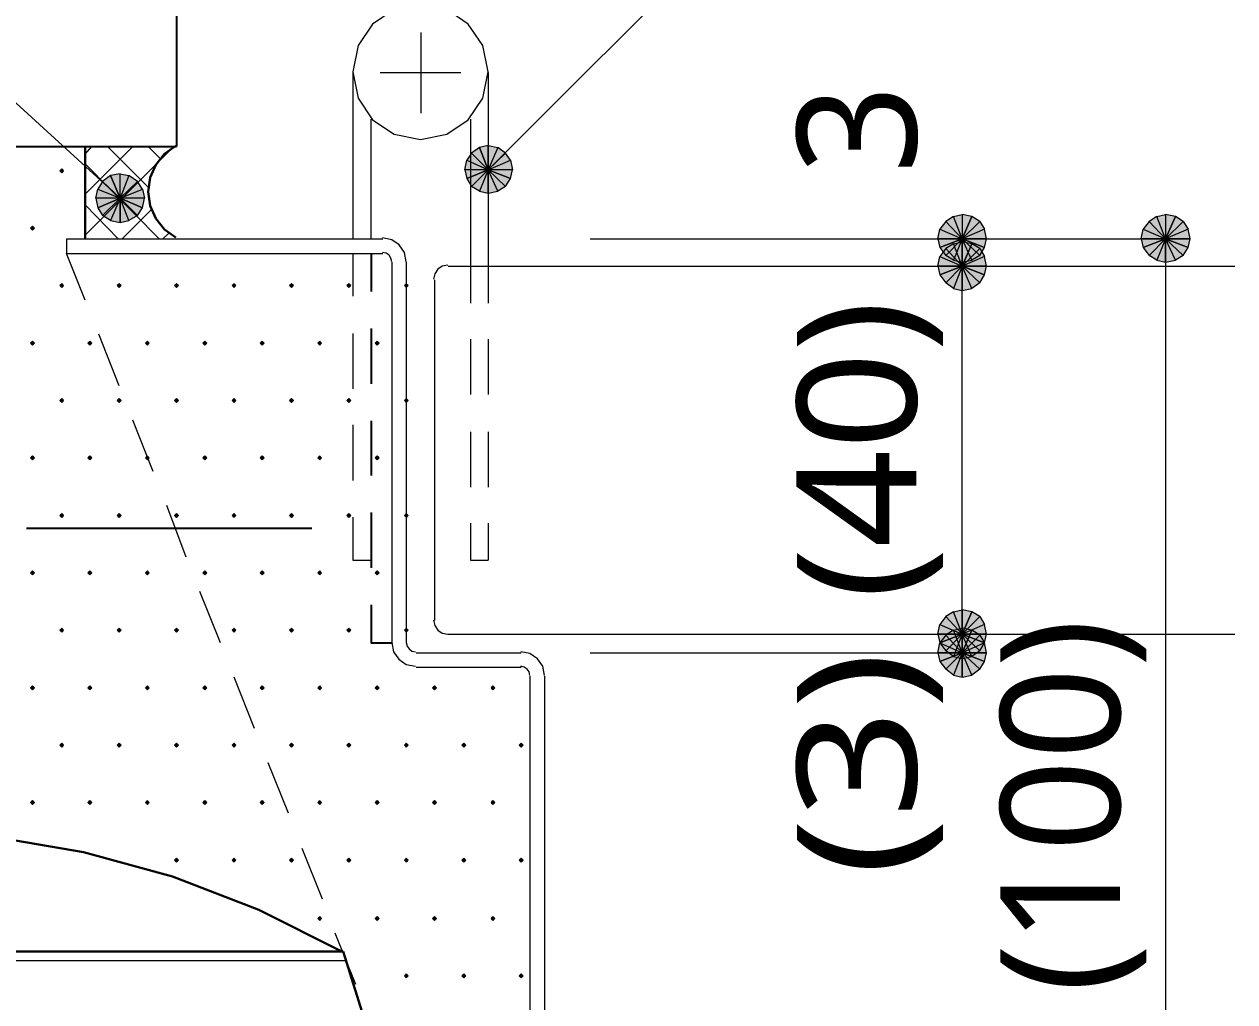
# Model space of a CAD drawing. Header units: millimetres. Extents: x 0 to 420, y 0 to 297.
# Drawn here: x 71.87 to 98.19, y 91.91 to 113.17 of the extents above; entities that cross this region are included whole.
import ezdxf
from ezdxf.enums import TextEntityAlignment as Align

# ---------------------------------------------------------------- set-up
doc = ezdxf.new("R2010")
doc.units = ezdxf.units.MM
doc.styles.add('kst32b', font='NotoSansJP-Variable.ttf')

msp = doc.modelspace()

# ---------------------------------------------------------------- hatches: boundary and pattern name
h = msp.add_hatch(color=7)
h.paths.add_polyline_path([(81.598, 110.363), (81.492, 110.215), (81.957, 110.003), (81.598, 110.363)])
h.paths.add_polyline_path([(81.492, 110.215), (81.957, 110.003), (81.449, 110.003), (81.492, 110.215)])
h.paths.add_polyline_path([(81.957, 110.003), (81.449, 110.003), (81.492, 109.813), (81.957, 110.003)])
for points in [[(81.767, 110.49), (81.598, 110.363), (81.957, 110.003), (81.767, 110.49)], [(72.686, 110.024), (72.665, 110.003), (72.644, 109.982), (72.665, 109.961), (72.686, 109.94), (72.708, 109.961), (72.729, 109.982), (72.708, 110.003), (72.686, 110.024)], [(73.745, 109.876), (73.575, 109.749), (73.956, 109.389), (73.745, 109.876)], [(72.051, 108.775), (72.03, 108.754), (72.009, 108.733), (72.03, 108.712), (72.051, 108.691), (72.073, 108.712), (72.094, 108.733), (72.073, 108.754), (72.051, 108.775)], [(92.752, 108.31), (92.795, 108.5), (92.266, 108.5), (92.752, 108.31)], [(97.176, 108.31), (97.219, 108.5), (96.689, 108.5), (97.176, 108.31)], [(92.752, 107.717), (92.795, 107.908), (92.266, 107.908), (92.752, 107.717)], [(72.686, 107.527), (72.665, 107.505), (72.644, 107.484), (72.665, 107.463), (72.686, 107.442), (72.708, 107.463), (72.729, 107.484), (72.708, 107.505), (72.686, 107.527)], [(73.935, 107.527), (73.914, 107.505), (73.893, 107.484), (73.914, 107.463), (73.935, 107.442), (73.956, 107.463), (73.978, 107.484), (73.956, 107.505), (73.935, 107.527)], [(75.184, 107.527), (75.163, 107.505), (75.142, 107.484), (75.163, 107.463), (75.184, 107.442), (75.205, 107.463), (75.226, 107.484), (75.205, 107.505), (75.184, 107.527)], [(76.433, 107.527), (76.412, 107.505), (76.391, 107.484), (76.412, 107.463), (76.433, 107.442), (76.454, 107.463), (76.475, 107.484), (76.454, 107.505), (76.433, 107.527)], [(77.682, 107.527), (77.661, 107.505), (77.639, 107.484), (77.661, 107.463), (77.682, 107.442), (77.703, 107.463), (77.724, 107.484), (77.703, 107.505), (77.682, 107.527)], [(78.931, 107.527), (78.909, 107.505), (78.888, 107.484), (78.909, 107.463), (78.931, 107.442), (78.952, 107.463), (78.973, 107.484), (78.952, 107.505), (78.931, 107.527)], [(80.179, 107.527), (80.158, 107.505), (80.137, 107.484), (80.158, 107.463), (80.179, 107.442), (80.201, 107.463), (80.222, 107.484), (80.201, 107.505), (80.179, 107.527)], [(72.051, 106.278), (72.03, 106.257), (72.009, 106.236), (72.03, 106.214), (72.051, 106.193), (72.073, 106.214), (72.094, 106.236), (72.073, 106.257), (72.051, 106.278)], [(73.3, 106.278), (73.279, 106.257), (73.258, 106.236), (73.279, 106.214), (73.3, 106.193), (73.321, 106.214), (73.343, 106.236), (73.321, 106.257), (73.3, 106.278)], [(74.549, 106.278), (74.528, 106.257), (74.507, 106.236), (74.528, 106.214), (74.549, 106.193), (74.57, 106.214), (74.591, 106.236), (74.57, 106.257), (74.549, 106.278)], [(75.798, 106.278), (75.777, 106.257), (75.756, 106.236), (75.777, 106.214), (75.798, 106.193), (75.819, 106.214), (75.84, 106.236), (75.819, 106.257), (75.798, 106.278)], [(77.047, 106.278), (77.026, 106.257), (77.004, 106.236), (77.026, 106.214), (77.047, 106.193), (77.068, 106.214), (77.089, 106.236), (77.068, 106.257), (77.047, 106.278)], [(78.296, 106.278), (78.274, 106.257), (78.253, 106.236), (78.274, 106.214), (78.296, 106.193), (78.317, 106.214), (78.338, 106.236), (78.317, 106.257), (78.296, 106.278)], [(79.544, 106.278), (79.523, 106.257), (79.502, 106.236), (79.523, 106.214), (79.544, 106.193), (79.566, 106.214), (79.587, 106.236), (79.566, 106.257), (79.544, 106.278)], [(72.686, 105.029), (72.665, 105.008), (72.644, 104.987), (72.665, 104.966), (72.686, 104.944), (72.708, 104.966), (72.729, 104.987), (72.708, 105.008), (72.686, 105.029)], [(73.935, 105.029), (73.914, 105.008), (73.893, 104.987), (73.914, 104.966), (73.935, 104.944), (73.956, 104.966), (73.978, 104.987), (73.956, 105.008), (73.935, 105.029)], [(75.184, 105.029), (75.163, 105.008), (75.142, 104.987), (75.163, 104.966), (75.184, 104.944), (75.205, 104.966), (75.226, 104.987), (75.205, 105.008), (75.184, 105.029)], [(76.433, 105.029), (76.412, 105.008), (76.391, 104.987), (76.412, 104.966), (76.433, 104.944), (76.454, 104.966), (76.475, 104.987), (76.454, 105.008), (76.433, 105.029)], [(77.682, 105.029), (77.661, 105.008), (77.639, 104.987), (77.661, 104.966), (77.682, 104.944), (77.703, 104.966), (77.724, 104.987), (77.703, 105.008), (77.682, 105.029)], [(78.931, 105.029), (78.909, 105.008), (78.888, 104.987), (78.909, 104.966), (78.931, 104.944), (78.952, 104.966), (78.973, 104.987), (78.952, 105.008), (78.931, 105.029)], [(80.179, 105.029), (80.158, 105.008), (80.137, 104.987), (80.158, 104.966), (80.179, 104.944), (80.201, 104.966), (80.222, 104.987), (80.201, 105.008), (80.179, 105.029)], [(72.051, 103.78), (72.03, 103.759), (72.009, 103.738), (72.03, 103.717), (72.051, 103.696), (72.073, 103.717), (72.094, 103.738), (72.073, 103.759), (72.051, 103.78)], [(73.3, 103.78), (73.279, 103.759), (73.258, 103.738), (73.279, 103.717), (73.3, 103.696), (73.321, 103.717), (73.343, 103.738), (73.321, 103.759), (73.3, 103.78)], [(74.549, 103.78), (74.528, 103.759), (74.507, 103.738), (74.528, 103.717), (74.549, 103.696), (74.57, 103.717), (74.591, 103.738), (74.57, 103.759), (74.549, 103.78)], [(75.798, 103.78), (75.777, 103.759), (75.756, 103.738), (75.777, 103.717), (75.798, 103.696), (75.819, 103.717), (75.84, 103.738), (75.819, 103.759), (75.798, 103.78)], [(77.047, 103.78), (77.026, 103.759), (77.004, 103.738), (77.026, 103.717), (77.047, 103.696), (77.068, 103.717), (77.089, 103.738), (77.068, 103.759), (77.047, 103.78)], [(78.296, 103.78), (78.274, 103.759), (78.253, 103.738), (78.274, 103.717), (78.296, 103.696), (78.317, 103.717), (78.338, 103.738), (78.317, 103.759), (78.296, 103.78)], [(79.544, 103.78), (79.523, 103.759), (79.502, 103.738), (79.523, 103.717), (79.544, 103.696), (79.566, 103.717), (79.587, 103.738), (79.566, 103.759), (79.544, 103.78)], [(72.686, 102.531), (72.665, 102.51), (72.644, 102.489), (72.665, 102.468), (72.686, 102.447), (72.708, 102.468), (72.729, 102.489), (72.708, 102.51), (72.686, 102.531)], [(73.935, 102.531), (73.914, 102.51), (73.893, 102.489), (73.914, 102.468), (73.935, 102.447), (73.956, 102.468), (73.978, 102.489), (73.956, 102.51), (73.935, 102.531)], [(75.184, 102.531), (75.163, 102.51), (75.142, 102.489), (75.163, 102.468), (75.184, 102.447), (75.205, 102.468), (75.226, 102.489), (75.205, 102.51), (75.184, 102.531)], [(76.433, 102.531), (76.412, 102.51), (76.391, 102.489), (76.412, 102.468), (76.433, 102.447), (76.454, 102.468), (76.475, 102.489), (76.454, 102.51), (76.433, 102.531)], [(77.682, 102.531), (77.661, 102.51), (77.639, 102.489), (77.661, 102.468), (77.682, 102.447), (77.703, 102.468), (77.724, 102.489), (77.703, 102.51), (77.682, 102.531)], [(78.931, 102.531), (78.909, 102.51), (78.888, 102.489), (78.909, 102.468), (78.931, 102.447), (78.952, 102.468), (78.973, 102.489), (78.952, 102.51), (78.931, 102.531)], [(80.179, 102.531), (80.158, 102.51), (80.137, 102.489), (80.158, 102.468), (80.179, 102.447), (80.201, 102.468), (80.222, 102.489), (80.201, 102.51), (80.179, 102.531)], [(72.051, 101.282), (72.03, 101.261), (72.009, 101.24), (72.03, 101.219), (72.051, 101.198), (72.073, 101.219), (72.094, 101.24), (72.073, 101.261), (72.051, 101.282)], [(73.3, 101.282), (73.279, 101.261), (73.258, 101.24), (73.279, 101.219), (73.3, 101.198), (73.321, 101.219), (73.343, 101.24), (73.321, 101.261), (73.3, 101.282)], [(74.549, 101.282), (74.528, 101.261), (74.507, 101.24), (74.528, 101.219), (74.549, 101.198), (74.57, 101.219), (74.591, 101.24), (74.57, 101.261), (74.549, 101.282)], [(75.798, 101.282), (75.777, 101.261), (75.756, 101.24), (75.777, 101.219), (75.798, 101.198), (75.819, 101.219), (75.84, 101.24), (75.819, 101.261), (75.798, 101.282)], [(77.047, 101.282), (77.026, 101.261), (77.004, 101.24), (77.026, 101.219), (77.047, 101.198), (77.068, 101.219), (77.089, 101.24), (77.068, 101.261), (77.047, 101.282)], [(78.296, 101.282), (78.274, 101.261), (78.253, 101.24), (78.274, 101.219), (78.296, 101.198), (78.317, 101.219), (78.338, 101.24), (78.317, 101.261), (78.296, 101.282)], [(79.544, 101.282), (79.523, 101.261), (79.502, 101.24), (79.523, 101.219), (79.544, 101.198), (79.566, 101.219), (79.587, 101.24), (79.566, 101.261), (79.544, 101.282)], [(72.686, 100.034), (72.665, 100.012), (72.644, 99.991), (72.665, 99.97), (72.686, 99.949), (72.708, 99.97), (72.729, 99.991), (72.708, 100.012), (72.686, 100.034)], [(73.935, 100.034), (73.914, 100.012), (73.893, 99.991), (73.914, 99.97), (73.935, 99.949), (73.956, 99.97), (73.978, 99.991), (73.956, 100.012), (73.935, 100.034)], [(75.184, 100.034), (75.163, 100.012), (75.142, 99.991), (75.163, 99.97), (75.184, 99.949), (75.205, 99.97), (75.226, 99.991), (75.205, 100.012), (75.184, 100.034)], [(76.433, 100.034), (76.412, 100.012), (76.391, 99.991), (76.412, 99.97), (76.433, 99.949), (76.454, 99.97), (76.475, 99.991), (76.454, 100.012), (76.433, 100.034)], [(77.682, 100.034), (77.661, 100.012), (77.639, 99.991), (77.661, 99.97), (77.682, 99.949), (77.703, 99.97), (77.724, 99.991), (77.703, 100.012), (77.682, 100.034)], [(78.931, 100.034), (78.909, 100.012), (78.888, 99.991), (78.909, 99.97), (78.931, 99.949), (78.952, 99.97), (78.973, 99.991), (78.952, 100.012), (78.931, 100.034)], [(80.179, 100.034), (80.158, 100.012), (80.137, 99.991), (80.158, 99.97), (80.179, 99.949), (80.201, 99.97), (80.222, 99.991), (80.201, 100.012), (80.179, 100.034)], [(92.752, 99.716), (92.795, 99.907), (92.266, 99.907), (92.752, 99.716)], [(92.752, 99.314), (92.795, 99.504), (92.266, 99.504), (92.752, 99.314)], [(72.051, 98.785), (72.03, 98.764), (72.009, 98.743), (72.03, 98.721), (72.051, 98.7), (72.073, 98.721), (72.094, 98.743), (72.073, 98.764), (72.051, 98.785)], [(73.3, 98.785), (73.279, 98.764), (73.258, 98.743), (73.279, 98.721), (73.3, 98.7), (73.321, 98.721), (73.343, 98.743), (73.321, 98.764), (73.3, 98.785)], [(74.549, 98.785), (74.528, 98.764), (74.507, 98.743), (74.528, 98.721), (74.549, 98.7), (74.57, 98.721), (74.591, 98.743), (74.57, 98.764), (74.549, 98.785)], [(75.798, 98.785), (75.777, 98.764), (75.756, 98.743), (75.777, 98.721), (75.798, 98.7), (75.819, 98.721), (75.84, 98.743), (75.819, 98.764), (75.798, 98.785)], [(77.047, 98.785), (77.026, 98.764), (77.004, 98.743), (77.026, 98.721), (77.047, 98.7), (77.068, 98.721), (77.089, 98.743), (77.068, 98.764), (77.047, 98.785)], [(78.296, 98.785), (78.274, 98.764), (78.253, 98.743), (78.274, 98.721), (78.296, 98.7), (78.317, 98.721), (78.338, 98.743), (78.317, 98.764), (78.296, 98.785)], [(79.544, 98.785), (79.523, 98.764), (79.502, 98.743), (79.523, 98.721), (79.544, 98.7), (79.566, 98.721), (79.587, 98.743), (79.566, 98.764), (79.544, 98.785)], [(80.793, 98.785), (80.772, 98.764), (80.751, 98.743), (80.772, 98.721), (80.793, 98.7), (80.814, 98.721), (80.836, 98.743), (80.814, 98.764), (80.793, 98.785)], [(82.063, 98.785), (82.042, 98.764), (82.021, 98.743), (82.042, 98.721), (82.063, 98.7), (82.084, 98.721), (82.106, 98.743), (82.084, 98.764), (82.063, 98.785)], [(72.686, 97.536), (72.665, 97.515), (72.644, 97.494), (72.665, 97.472), (72.686, 97.451), (72.708, 97.472), (72.729, 97.494), (72.708, 97.515), (72.686, 97.536)], [(73.935, 97.536), (73.914, 97.515), (73.893, 97.494), (73.914, 97.472), (73.935, 97.451), (73.956, 97.472), (73.978, 97.494), (73.956, 97.515), (73.935, 97.536)], [(75.184, 97.536), (75.163, 97.515), (75.142, 97.494), (75.163, 97.472), (75.184, 97.451), (75.205, 97.472), (75.226, 97.494), (75.205, 97.515), (75.184, 97.536)], [(76.433, 97.536), (76.412, 97.515), (76.391, 97.494), (76.412, 97.472), (76.433, 97.451), (76.454, 97.472), (76.475, 97.494), (76.454, 97.515), (76.433, 97.536)], [(77.682, 97.536), (77.661, 97.515), (77.639, 97.494), (77.661, 97.472), (77.682, 97.451), (77.703, 97.472), (77.724, 97.494), (77.703, 97.515), (77.682, 97.536)], [(78.931, 97.536), (78.909, 97.515), (78.888, 97.494), (78.909, 97.472), (78.931, 97.451), (78.952, 97.472), (78.973, 97.494), (78.952, 97.515), (78.931, 97.536)], [(80.179, 97.536), (80.158, 97.515), (80.137, 97.494), (80.158, 97.472), (80.179, 97.451), (80.201, 97.472), (80.222, 97.494), (80.201, 97.515), (80.179, 97.536)], [(81.428, 97.536), (81.407, 97.515), (81.386, 97.494), (81.407, 97.472), (81.428, 97.451), (81.449, 97.472), (81.471, 97.494), (81.449, 97.515), (81.428, 97.536)], [(82.677, 97.536), (82.656, 97.515), (82.635, 97.494), (82.656, 97.472), (82.677, 97.451), (82.698, 97.472), (82.719, 97.494), (82.698, 97.515), (82.677, 97.536)], [(72.051, 96.287), (72.03, 96.266), (72.009, 96.245), (72.03, 96.224), (72.051, 96.202), (72.073, 96.224), (72.094, 96.245), (72.073, 96.266), (72.051, 96.287)], [(73.3, 96.287), (73.279, 96.266), (73.258, 96.245), (73.279, 96.224), (73.3, 96.202), (73.321, 96.224), (73.343, 96.245), (73.321, 96.266), (73.3, 96.287)], [(74.549, 96.287), (74.528, 96.266), (74.507, 96.245), (74.528, 96.224), (74.549, 96.202), (74.57, 96.224), (74.591, 96.245), (74.57, 96.266), (74.549, 96.287)], [(75.798, 96.287), (75.777, 96.266), (75.756, 96.245), (75.777, 96.224), (75.798, 96.202), (75.819, 96.224), (75.84, 96.245), (75.819, 96.266), (75.798, 96.287)], [(77.047, 96.287), (77.026, 96.266), (77.004, 96.245), (77.026, 96.224), (77.047, 96.202), (77.068, 96.224), (77.089, 96.245), (77.068, 96.266), (77.047, 96.287)], [(78.296, 96.287), (78.274, 96.266), (78.253, 96.245), (78.274, 96.224), (78.296, 96.202), (78.317, 96.224), (78.338, 96.245), (78.317, 96.266), (78.296, 96.287)], [(79.544, 96.287), (79.523, 96.266), (79.502, 96.245), (79.523, 96.224), (79.544, 96.202), (79.566, 96.224), (79.587, 96.245), (79.566, 96.266), (79.544, 96.287)], [(80.793, 96.287), (80.772, 96.266), (80.751, 96.245), (80.772, 96.224), (80.793, 96.202), (80.814, 96.224), (80.836, 96.245), (80.814, 96.266), (80.793, 96.287)], [(82.063, 96.287), (82.042, 96.266), (82.021, 96.245), (82.042, 96.224), (82.063, 96.202), (82.084, 96.224), (82.106, 96.245), (82.084, 96.266), (82.063, 96.287)], [(75.184, 95.038), (75.163, 95.017), (75.142, 94.996), (75.163, 94.975), (75.184, 94.954), (75.205, 94.975), (75.226, 94.996), (75.205, 95.017), (75.184, 95.038)], [(76.433, 95.038), (76.412, 95.017), (76.391, 94.996), (76.412, 94.975), (76.433, 94.954), (76.454, 94.975), (76.475, 94.996), (76.454, 95.017), (76.433, 95.038)], [(77.682, 95.038), (77.661, 95.017), (77.639, 94.996), (77.661, 94.975), (77.682, 94.954), (77.703, 94.975), (77.724, 94.996), (77.703, 95.017), (77.682, 95.038)], [(78.931, 95.038), (78.909, 95.017), (78.888, 94.996), (78.909, 94.975), (78.931, 94.954), (78.952, 94.975), (78.973, 94.996), (78.952, 95.017), (78.931, 95.038)], [(80.179, 95.038), (80.158, 95.017), (80.137, 94.996), (80.158, 94.975), (80.179, 94.954), (80.201, 94.975), (80.222, 94.996), (80.201, 95.017), (80.179, 95.038)], [(81.428, 95.038), (81.407, 95.017), (81.386, 94.996), (81.407, 94.975), (81.428, 94.954), (81.449, 94.975), (81.471, 94.996), (81.449, 95.017), (81.428, 95.038)], [(82.677, 95.038), (82.656, 95.017), (82.635, 94.996), (82.656, 94.975), (82.677, 94.954), (82.698, 94.975), (82.719, 94.996), (82.698, 95.017), (82.677, 95.038)], [(78.296, 93.768), (78.274, 93.747), (78.253, 93.726), (78.274, 93.705), (78.296, 93.684), (78.317, 93.705), (78.338, 93.726), (78.317, 93.747), (78.296, 93.768)], [(79.544, 93.768), (79.523, 93.747), (79.502, 93.726), (79.523, 93.705), (79.544, 93.684), (79.566, 93.705), (79.587, 93.726), (79.566, 93.747), (79.544, 93.768)], [(80.793, 93.768), (80.772, 93.747), (80.751, 93.726), (80.772, 93.705), (80.793, 93.684), (80.814, 93.705), (80.836, 93.726), (80.814, 93.747), (80.793, 93.768)], [(82.063, 93.768), (82.042, 93.747), (82.021, 93.726), (82.042, 93.705), (82.063, 93.684), (82.084, 93.705), (82.106, 93.726), (82.084, 93.747), (82.063, 93.768)], [(80.179, 92.52), (80.158, 92.498), (80.137, 92.477), (80.158, 92.456), (80.179, 92.435), (80.201, 92.456), (80.222, 92.477), (80.201, 92.498), (80.179, 92.52)], [(81.428, 92.52), (81.407, 92.498), (81.386, 92.477), (81.407, 92.456), (81.428, 92.435), (81.449, 92.456), (81.471, 92.477), (81.449, 92.498), (81.428, 92.52)], [(82.677, 92.52), (82.656, 92.498), (82.635, 92.477), (82.656, 92.456), (82.677, 92.435), (82.698, 92.456), (82.719, 92.477), (82.698, 92.498), (82.677, 92.52)]]:
    msp.add_hatch(color=7).paths.add_polyline_path(points)
h = msp.add_hatch(color=7)
h.paths.add_polyline_path([(82.338, 110.363), (82.169, 110.49), (81.957, 110.003), (82.338, 110.363)])
h.paths.add_polyline_path([(82.169, 110.49), (81.957, 110.003), (81.957, 110.532), (82.169, 110.49)])
h.paths.add_polyline_path([(81.957, 110.003), (81.957, 110.532), (81.767, 110.49), (81.957, 110.003)])
h = msp.add_hatch(color=7)
h.paths.add_polyline_path([(82.444, 109.813), (82.487, 110.003), (81.957, 110.003), (82.444, 109.813)])
h.paths.add_polyline_path([(82.487, 110.003), (81.957, 110.003), (82.444, 110.215), (82.487, 110.003)])
h.paths.add_polyline_path([(81.957, 110.003), (82.444, 110.215), (82.338, 110.363), (81.957, 110.003)])
h = msp.add_hatch(color=7)
h.paths.add_polyline_path([(74.337, 109.749), (74.147, 109.876), (73.956, 109.389), (74.337, 109.749)])
h.paths.add_polyline_path([(74.147, 109.876), (73.956, 109.389), (73.956, 109.918), (74.147, 109.876)])
h.paths.add_polyline_path([(73.956, 109.389), (73.956, 109.918), (73.745, 109.876), (73.956, 109.389)])
h = msp.add_hatch(color=7)
h.paths.add_polyline_path([(81.492, 109.813), (81.598, 109.643), (81.957, 110.003), (81.492, 109.813)])
h.paths.add_polyline_path([(81.598, 109.643), (81.957, 110.003), (81.767, 109.537), (81.598, 109.643)])
h.paths.add_polyline_path([(81.957, 110.003), (81.767, 109.537), (81.957, 109.495), (81.957, 110.003)])
h = msp.add_hatch(color=7)
h.paths.add_polyline_path([(81.957, 109.495), (82.169, 109.537), (81.957, 110.003), (81.957, 109.495)])
h.paths.add_polyline_path([(82.169, 109.537), (81.957, 110.003), (82.338, 109.643), (82.169, 109.537)])
h.paths.add_polyline_path([(81.957, 110.003), (82.338, 109.643), (82.444, 109.813), (81.957, 110.003)])
h = msp.add_hatch(color=7)
h.paths.add_polyline_path([(73.575, 109.749), (73.47, 109.58), (73.956, 109.389), (73.575, 109.749)])
h.paths.add_polyline_path([(73.47, 109.58), (73.956, 109.389), (73.427, 109.389), (73.47, 109.58)])
h.paths.add_polyline_path([(73.956, 109.389), (73.427, 109.389), (73.47, 109.178), (73.956, 109.389)])
h = msp.add_hatch(color=7)
h.paths.add_polyline_path([(74.443, 109.178), (74.486, 109.389), (73.956, 109.389), (74.443, 109.178)])
h.paths.add_polyline_path([(74.486, 109.389), (73.956, 109.389), (74.443, 109.58), (74.486, 109.389)])
h.paths.add_polyline_path([(73.956, 109.389), (74.443, 109.58), (74.337, 109.749), (73.956, 109.389)])
h = msp.add_hatch(color=7)
h.paths.add_polyline_path([(73.47, 109.178), (73.575, 109.008), (73.956, 109.389), (73.47, 109.178)])
h.paths.add_polyline_path([(73.575, 109.008), (73.956, 109.389), (73.745, 108.902), (73.575, 109.008)])
h.paths.add_polyline_path([(73.956, 109.389), (73.745, 108.902), (73.956, 108.86), (73.956, 109.389)])
h = msp.add_hatch(color=7)
h.paths.add_polyline_path([(73.956, 108.86), (74.147, 108.902), (73.956, 109.389), (73.956, 108.86)])
h.paths.add_polyline_path([(74.147, 108.902), (73.956, 109.389), (74.337, 109.008), (74.147, 108.902)])
h.paths.add_polyline_path([(73.956, 109.389), (74.337, 109.008), (74.443, 109.178), (73.956, 109.389)])
h = msp.add_hatch(color=7)
h.paths.add_polyline_path([(92.477, 108.987), (92.266, 109.029), (92.266, 108.5), (92.477, 108.987)])
h.paths.add_polyline_path([(92.266, 109.029), (92.266, 108.5), (92.075, 108.987), (92.266, 109.029)])
h.paths.add_polyline_path([(92.266, 108.5), (92.075, 108.987), (91.906, 108.881), (92.266, 108.5)])
h = msp.add_hatch(color=7)
h.paths.add_polyline_path([(92.795, 108.5), (92.752, 108.712), (92.266, 108.5), (92.795, 108.5)])
h.paths.add_polyline_path([(92.752, 108.712), (92.266, 108.5), (92.646, 108.881), (92.752, 108.712)])
h.paths.add_polyline_path([(92.266, 108.5), (92.646, 108.881), (92.477, 108.987), (92.266, 108.5)])
h = msp.add_hatch(color=7)
h.paths.add_polyline_path([(96.901, 108.987), (96.689, 109.029), (96.689, 108.5), (96.901, 108.987)])
h.paths.add_polyline_path([(96.689, 109.029), (96.689, 108.5), (96.499, 108.987), (96.689, 109.029)])
h.paths.add_polyline_path([(96.689, 108.5), (96.499, 108.987), (96.329, 108.881), (96.689, 108.5)])
h = msp.add_hatch(color=7)
h.paths.add_polyline_path([(97.219, 108.5), (97.176, 108.712), (96.689, 108.5), (97.219, 108.5)])
h.paths.add_polyline_path([(97.176, 108.712), (96.689, 108.5), (97.07, 108.881), (97.176, 108.712)])
h.paths.add_polyline_path([(96.689, 108.5), (97.07, 108.881), (96.901, 108.987), (96.689, 108.5)])
h = msp.add_hatch(color=7)
h.paths.add_polyline_path([(91.906, 108.881), (91.779, 108.712), (92.266, 108.5), (91.906, 108.881)])
h.paths.add_polyline_path([(91.779, 108.712), (92.266, 108.5), (91.736, 108.5), (91.779, 108.712)])
h.paths.add_polyline_path([(92.266, 108.5), (91.736, 108.5), (91.779, 108.31), (92.266, 108.5)])
h = msp.add_hatch(color=7)
h.paths.add_polyline_path([(96.329, 108.881), (96.203, 108.712), (96.689, 108.5), (96.329, 108.881)])
h.paths.add_polyline_path([(96.203, 108.712), (96.689, 108.5), (96.16, 108.5), (96.203, 108.712)])
h.paths.add_polyline_path([(96.689, 108.5), (96.16, 108.5), (96.203, 108.31), (96.689, 108.5)])
h = msp.add_hatch(color=7)
h.paths.add_polyline_path([(91.779, 108.31), (91.906, 108.14), (92.266, 108.5), (91.779, 108.31)])
h.paths.add_polyline_path([(91.906, 108.14), (92.266, 108.5), (92.075, 108.035), (91.906, 108.14)])
h.paths.add_polyline_path([(92.266, 108.5), (92.075, 108.035), (92.266, 107.992), (92.266, 108.5)])
h = msp.add_hatch(color=7)
h.paths.add_polyline_path([(92.266, 107.992), (92.477, 108.035), (92.266, 108.5), (92.266, 107.992)])
h.paths.add_polyline_path([(92.477, 108.035), (92.266, 108.5), (92.646, 108.14), (92.477, 108.035)])
h.paths.add_polyline_path([(92.266, 108.5), (92.646, 108.14), (92.752, 108.31), (92.266, 108.5)])
h = msp.add_hatch(color=7)
h.paths.add_polyline_path([(96.203, 108.31), (96.329, 108.14), (96.689, 108.5), (96.203, 108.31)])
h.paths.add_polyline_path([(96.329, 108.14), (96.689, 108.5), (96.499, 108.035), (96.329, 108.14)])
h.paths.add_polyline_path([(96.689, 108.5), (96.499, 108.035), (96.689, 107.992), (96.689, 108.5)])
h = msp.add_hatch(color=7)
h.paths.add_polyline_path([(96.689, 107.992), (96.901, 108.035), (96.689, 108.5), (96.689, 107.992)])
h.paths.add_polyline_path([(96.901, 108.035), (96.689, 108.5), (97.07, 108.14), (96.901, 108.035)])
h.paths.add_polyline_path([(96.689, 108.5), (97.07, 108.14), (97.176, 108.31), (96.689, 108.5)])
h = msp.add_hatch(color=7)
h.paths.add_polyline_path([(91.906, 108.289), (91.779, 108.119), (92.266, 107.908), (91.906, 108.289)])
h.paths.add_polyline_path([(91.779, 108.119), (92.266, 107.908), (91.736, 107.908), (91.779, 108.119)])
h.paths.add_polyline_path([(92.266, 107.908), (91.736, 107.908), (91.779, 107.717), (92.266, 107.908)])
h = msp.add_hatch(color=7)
h.paths.add_polyline_path([(92.477, 108.395), (92.266, 108.437), (92.266, 107.908), (92.477, 108.395)])
h.paths.add_polyline_path([(92.266, 108.437), (92.266, 107.908), (92.075, 108.395), (92.266, 108.437)])
h.paths.add_polyline_path([(92.266, 107.908), (92.075, 108.395), (91.906, 108.289), (92.266, 107.908)])
h = msp.add_hatch(color=7)
h.paths.add_polyline_path([(92.795, 107.908), (92.752, 108.119), (92.266, 107.908), (92.795, 107.908)])
h.paths.add_polyline_path([(92.752, 108.119), (92.266, 107.908), (92.646, 108.289), (92.752, 108.119)])
h.paths.add_polyline_path([(92.266, 107.908), (92.646, 108.289), (92.477, 108.395), (92.266, 107.908)])
h = msp.add_hatch(color=7)
h.paths.add_polyline_path([(91.779, 107.717), (91.906, 107.548), (92.266, 107.908), (91.779, 107.717)])
h.paths.add_polyline_path([(91.906, 107.548), (92.266, 107.908), (92.075, 107.421), (91.906, 107.548)])
h.paths.add_polyline_path([(92.266, 107.908), (92.075, 107.421), (92.266, 107.379), (92.266, 107.908)])
h = msp.add_hatch(color=7)
h.paths.add_polyline_path([(92.266, 107.379), (92.477, 107.421), (92.266, 107.908), (92.266, 107.379)])
h.paths.add_polyline_path([(92.477, 107.421), (92.266, 107.908), (92.646, 107.548), (92.477, 107.421)])
h.paths.add_polyline_path([(92.266, 107.908), (92.646, 107.548), (92.752, 107.717), (92.266, 107.908)])
h = msp.add_hatch(color=7)
h.paths.add_polyline_path([(91.906, 100.288), (91.779, 100.118), (92.266, 99.907), (91.906, 100.288)])
h.paths.add_polyline_path([(91.779, 100.118), (92.266, 99.907), (91.736, 99.907), (91.779, 100.118)])
h.paths.add_polyline_path([(92.266, 99.907), (91.736, 99.907), (91.779, 99.716), (92.266, 99.907)])
h = msp.add_hatch(color=7)
h.paths.add_polyline_path([(92.477, 100.393), (92.266, 100.436), (92.266, 99.907), (92.477, 100.393)])
h.paths.add_polyline_path([(92.266, 100.436), (92.266, 99.907), (92.075, 100.393), (92.266, 100.436)])
h.paths.add_polyline_path([(92.266, 99.907), (92.075, 100.393), (91.906, 100.288), (92.266, 99.907)])
h = msp.add_hatch(color=7)
h.paths.add_polyline_path([(92.795, 99.907), (92.752, 100.118), (92.266, 99.907), (92.795, 99.907)])
h.paths.add_polyline_path([(92.752, 100.118), (92.266, 99.907), (92.646, 100.288), (92.752, 100.118)])
h.paths.add_polyline_path([(92.266, 99.907), (92.646, 100.288), (92.477, 100.393), (92.266, 99.907)])
h = msp.add_hatch(color=7)
h.paths.add_polyline_path([(92.477, 99.991), (92.266, 100.034), (92.266, 99.504), (92.477, 99.991)])
h.paths.add_polyline_path([(92.266, 100.034), (92.266, 99.504), (92.075, 99.991), (92.266, 100.034)])
h.paths.add_polyline_path([(92.266, 99.504), (92.075, 99.991), (91.906, 99.886), (92.266, 99.504)])
h = msp.add_hatch(color=7)
h.paths.add_polyline_path([(91.906, 99.886), (91.779, 99.716), (92.266, 99.504), (91.906, 99.886)])
h.paths.add_polyline_path([(91.779, 99.716), (92.266, 99.504), (91.736, 99.504), (91.779, 99.716)])
h.paths.add_polyline_path([(92.266, 99.504), (91.736, 99.504), (91.779, 99.314), (92.266, 99.504)])
h = msp.add_hatch(color=7)
h.paths.add_polyline_path([(91.779, 99.716), (91.906, 99.547), (92.266, 99.907), (91.779, 99.716)])
h.paths.add_polyline_path([(91.906, 99.547), (92.266, 99.907), (92.075, 99.42), (91.906, 99.547)])
h.paths.add_polyline_path([(92.266, 99.907), (92.075, 99.42), (92.266, 99.377), (92.266, 99.907)])
h = msp.add_hatch(color=7)
h.paths.add_polyline_path([(92.795, 99.504), (92.752, 99.716), (92.266, 99.504), (92.795, 99.504)])
h.paths.add_polyline_path([(92.752, 99.716), (92.266, 99.504), (92.646, 99.886), (92.752, 99.716)])
h.paths.add_polyline_path([(92.266, 99.504), (92.646, 99.886), (92.477, 99.991), (92.266, 99.504)])
h = msp.add_hatch(color=7)
h.paths.add_polyline_path([(92.266, 99.377), (92.477, 99.42), (92.266, 99.907), (92.266, 99.377)])
h.paths.add_polyline_path([(92.477, 99.42), (92.266, 99.907), (92.646, 99.547), (92.477, 99.42)])
h.paths.add_polyline_path([(92.266, 99.907), (92.646, 99.547), (92.752, 99.716), (92.266, 99.907)])
h = msp.add_hatch(color=7)
h.paths.add_polyline_path([(91.779, 99.314), (91.906, 99.145), (92.266, 99.504), (91.779, 99.314)])
h.paths.add_polyline_path([(91.906, 99.145), (92.266, 99.504), (92.075, 99.018), (91.906, 99.145)])
h.paths.add_polyline_path([(92.266, 99.504), (92.075, 99.018), (92.266, 98.975), (92.266, 99.504)])
h = msp.add_hatch(color=7)
h.paths.add_polyline_path([(92.266, 98.975), (92.477, 99.018), (92.266, 99.504), (92.266, 98.975)])
h.paths.add_polyline_path([(92.477, 99.018), (92.266, 99.504), (92.646, 99.145), (92.477, 99.018)])
h.paths.add_polyline_path([(92.266, 99.504), (92.646, 99.145), (92.752, 99.314), (92.266, 99.504)])

# ---------------------------------------------------------------- linework, layer by layer
at = {"lineweight": 25}
for points in [[(75.184, 128.101), (75.184, 110.511)], [(71.184, 110.511), (75.184, 110.511)], [(79.417, 108.183), (79.417, 107.357)], [(79.417, 106.553), (79.417, 105.346)], [(79.417, 104.542), (79.417, 103.357)], [(79.417, 102.552), (79.417, 101.346)], [(71.924, 102.214), (78.126, 102.214)], [(79.417, 100.542), (79.417, 99.716), (79.862, 99.716)]]:
    msp.add_lwpolyline(points, dxfattribs=at)
at = {"lineweight": 13}
for points in [[(73.956, 109.389), (66.929, 115.803)], [(81.957, 110.003), (86.974, 115.02)], [(80.497, 112.988), (80.497, 111.231)], [(79.015, 112.12), (79.015, 108.5)], [(79.608, 112.12), (81.365, 112.12)], [(81.957, 112.12), (81.957, 107.908)], [(79.417, 108.5), (79.417, 111.104)], [(81.576, 111.104), (81.576, 107.908)], [(73.194, 110.342), (73.343, 110.511)], [(73.194, 109.474), (74.232, 110.511)], [(73.194, 108.585), (75.121, 110.511)], [(74.591, 109.601), (73.681, 110.511)], [(74.845, 110.236), (74.57, 110.511)], [(74.803, 108.5), (73.194, 110.13)], [(73.914, 108.5), (73.194, 109.241)], [(73.999, 108.5), (74.655, 109.156)], [(72.792, 108.5), (79.671, 108.5)], [(72.792, 108.5), (72.792, 108.183)], [(74.888, 108.5), (75.015, 108.627)], [(80.179, 108.003), (80.139, 108.205), (80.027, 108.37), (79.863, 108.481), (79.661, 108.521)], [(84.18, 108.5), (96.689, 108.5)], [(92.266, 99.504), (92.266, 99.907), (92.266, 107.908), (92.266, 108.5)], [(96.689, 108.5), (96.689, 88.519)], [(72.792, 108.183), (79.671, 108.183)], [(73.194, 107.167), (72.792, 108.183)], [(79.015, 108.183), (79.015, 107.252)], [(79.015, 108.183), (79.015, 107.252)], [(79.862, 108.003), (79.846, 108.081), (79.803, 108.145), (79.739, 108.188), (79.661, 108.204)], [(79.862, 107.992), (79.862, 99.716)], [(80.179, 107.992), (80.179, 99.716)], [(81.079, 107.929), (80.959, 107.905), (80.862, 107.839), (80.796, 107.741), (80.772, 107.622)], [(81.09, 107.908), (98.192, 107.908)], [(81.576, 107.908), (81.576, 107.103)], [(81.957, 107.908), (81.957, 107.103)], [(80.793, 107.611), (80.793, 100.203)], [(73.935, 105.304), (73.491, 106.426)], [(79.015, 106.447), (79.015, 105.241)], [(79.015, 106.447), (79.015, 105.241)], [(81.576, 106.32), (81.576, 105.114)], [(81.957, 106.32), (81.957, 105.114)], [(74.676, 103.441), (74.232, 104.563)], [(79.015, 104.457), (79.015, 103.251)], [(79.015, 104.457), (79.015, 103.251)], [(81.576, 104.309), (81.576, 103.103)], [(81.957, 104.309), (81.957, 103.103)], [(75.396, 101.579), (74.972, 102.701)], [(79.015, 102.447), (79.015, 101.515)], [(79.015, 102.447), (79.015, 101.515), (79.417, 101.515)], [(81.576, 102.32), (81.576, 101.515)], [(81.957, 102.32), (81.957, 101.515)], [(81.576, 101.515), (81.957, 101.515)], [(76.137, 99.716), (75.692, 100.838)], [(80.772, 100.214), (80.796, 100.094), (80.862, 99.997), (80.959, 99.931), (81.079, 99.907)], [(81.09, 99.907), (98.192, 99.907)], [(79.862, 99.727), (79.903, 99.525), (80.014, 99.36), (80.179, 99.249), (80.38, 99.208)], [(80.179, 99.727), (80.195, 99.648), (80.238, 99.585), (80.302, 99.541), (80.38, 99.526)], [(80.391, 99.504), (82.677, 99.504)], [(83.185, 99.007), (83.144, 99.209), (83.033, 99.374), (82.868, 99.485), (82.666, 99.526)], [(84.18, 99.504), (92.266, 99.504)], [(76.877, 97.854), (76.433, 98.975)], [(80.391, 99.187), (82.677, 99.187)], [(82.868, 99.007), (82.852, 99.085), (82.809, 99.149), (82.745, 99.192), (82.666, 99.208)], [(82.868, 98.996), (82.868, 89.027)], [(83.185, 98.996), (83.185, 89.027)], [(77.618, 96.012), (77.174, 97.113)], [(78.359, 94.149), (77.915, 95.25)], [(79.079, 92.287), (78.634, 93.409)], [(46.609, 92.816), (78.867, 92.816)]]:
    msp.add_lwpolyline(points, dxfattribs=at)
msp.add_lwpolyline([(81.957, 112.13), (81.842, 112.703), (81.526, 113.171), (81.059, 113.486), (80.486, 113.602), (79.914, 113.486), (79.446, 113.171), (79.131, 112.703), (79.015, 112.13), (79.131, 111.558), (79.446, 111.09), (79.914, 110.775), (80.486, 110.659), (81.059, 110.775), (81.526, 111.09), (81.842, 111.558)], close=True, dxfattribs=at)
at = {"lineweight": 30}
for points in [[(73.194, 110.511), (73.194, 108.5)], [(75.17, 110.526), (74.92, 110.346), (74.732, 110.11), (74.612, 109.832), (74.57, 109.527), (74.612, 109.222), (74.732, 108.944), (74.92, 108.708), (75.17, 108.528)], [(78.777, 93.007), (76.975, 93.913), (75.097, 94.635), (73.157, 95.167), (71.169, 95.507)], [(46.609, 93.006), (78.804, 93.006)], [(79.587, 90.509), (78.804, 93.006)]]:
    msp.add_lwpolyline(points, dxfattribs=at)
at = {"lineweight": 0}
for points in [[(81.598, 110.363), (81.492, 110.215), (81.957, 110.003)], [(81.767, 110.49), (81.598, 110.363), (81.957, 110.003)], [(81.957, 110.003), (81.957, 110.532), (81.767, 110.49)], [(82.169, 110.49), (81.957, 110.003), (81.957, 110.532)], [(82.338, 110.363), (82.169, 110.49), (81.957, 110.003)], [(81.957, 110.003), (82.444, 110.215), (82.338, 110.363)], [(72.686, 110.024), (72.665, 110.003), (72.644, 109.982), (72.665, 109.961), (72.686, 109.94), (72.708, 109.961), (72.729, 109.982), (72.708, 110.003)], [(81.492, 110.215), (81.957, 110.003), (81.449, 110.003)], [(82.487, 110.003), (81.957, 110.003), (82.444, 110.215)], [(73.745, 109.876), (73.575, 109.749), (73.956, 109.389)], [(73.956, 109.389), (73.956, 109.918), (73.745, 109.876)], [(74.147, 109.876), (73.956, 109.389), (73.956, 109.918)], [(74.337, 109.749), (74.147, 109.876), (73.956, 109.389)], [(81.957, 110.003), (81.449, 110.003), (81.492, 109.813)], [(81.492, 109.813), (81.598, 109.643), (81.957, 110.003)], [(81.598, 109.643), (81.957, 110.003), (81.767, 109.537)], [(81.957, 110.003), (81.767, 109.537), (81.957, 109.495)], [(81.957, 109.495), (82.169, 109.537), (81.957, 110.003)], [(82.169, 109.537), (81.957, 110.003), (82.338, 109.643)], [(81.957, 110.003), (82.338, 109.643), (82.444, 109.813)], [(82.444, 109.813), (82.487, 110.003), (81.957, 110.003)], [(73.47, 109.58), (73.956, 109.389), (73.427, 109.389)], [(73.575, 109.749), (73.47, 109.58), (73.956, 109.389)], [(73.956, 109.389), (74.443, 109.58), (74.337, 109.749)], [(74.486, 109.389), (73.956, 109.389), (74.443, 109.58)], [(73.956, 109.389), (73.427, 109.389), (73.47, 109.178)], [(73.47, 109.178), (73.575, 109.008), (73.956, 109.389)], [(73.575, 109.008), (73.956, 109.389), (73.745, 108.902)], [(73.956, 109.389), (73.745, 108.902), (73.956, 108.86)], [(73.956, 108.86), (74.147, 108.902), (73.956, 109.389)], [(74.147, 108.902), (73.956, 109.389), (74.337, 109.008)], [(73.956, 109.389), (74.337, 109.008), (74.443, 109.178)], [(74.443, 109.178), (74.486, 109.389), (73.956, 109.389)], [(92.266, 108.5), (92.075, 108.987), (91.906, 108.881)], [(92.266, 109.029), (92.266, 108.5), (92.075, 108.987)], [(92.477, 108.987), (92.266, 109.029), (92.266, 108.5)], [(92.266, 108.5), (92.646, 108.881), (92.477, 108.987)], [(96.689, 108.5), (96.499, 108.987), (96.329, 108.881)], [(96.689, 109.029), (96.689, 108.5), (96.499, 108.987)], [(96.901, 108.987), (96.689, 109.029), (96.689, 108.5)], [(96.689, 108.5), (97.07, 108.881), (96.901, 108.987)], [(72.051, 108.775), (72.03, 108.754), (72.009, 108.733), (72.03, 108.712), (72.051, 108.691), (72.073, 108.712), (72.094, 108.733), (72.073, 108.754)], [(91.779, 108.712), (92.266, 108.5), (91.736, 108.5)], [(91.906, 108.881), (91.779, 108.712), (92.266, 108.5)], [(92.752, 108.712), (92.266, 108.5), (92.646, 108.881)], [(92.795, 108.5), (92.752, 108.712), (92.266, 108.5)], [(96.203, 108.712), (96.689, 108.5), (96.16, 108.5)], [(96.329, 108.881), (96.203, 108.712), (96.689, 108.5)], [(97.176, 108.712), (96.689, 108.5), (97.07, 108.881)], [(97.219, 108.5), (97.176, 108.712), (96.689, 108.5)], [(92.266, 108.5), (91.736, 108.5), (91.779, 108.31)], [(91.779, 108.31), (91.906, 108.14), (92.266, 108.5)], [(91.906, 108.14), (92.266, 108.5), (92.075, 108.035)], [(92.266, 108.5), (92.075, 108.035), (92.266, 107.992)], [(92.266, 107.992), (92.477, 108.035), (92.266, 108.5)], [(92.477, 108.035), (92.266, 108.5), (92.646, 108.14)], [(92.266, 108.5), (92.646, 108.14), (92.752, 108.31)], [(92.752, 108.31), (92.795, 108.5), (92.266, 108.5)], [(96.689, 108.5), (96.16, 108.5), (96.203, 108.31)], [(96.203, 108.31), (96.329, 108.14), (96.689, 108.5)], [(96.329, 108.14), (96.689, 108.5), (96.499, 108.035)], [(96.689, 108.5), (96.499, 108.035), (96.689, 107.992)], [(96.689, 107.992), (96.901, 108.035), (96.689, 108.5)], [(96.901, 108.035), (96.689, 108.5), (97.07, 108.14)], [(96.689, 108.5), (97.07, 108.14), (97.176, 108.31)], [(97.176, 108.31), (97.219, 108.5), (96.689, 108.5)], [(91.906, 108.289), (91.779, 108.119), (92.266, 107.908)], [(92.266, 107.908), (92.075, 108.395), (91.906, 108.289)], [(92.266, 108.437), (92.266, 107.908), (92.075, 108.395)], [(92.477, 108.395), (92.266, 108.437), (92.266, 107.908)], [(92.266, 107.908), (92.646, 108.289), (92.477, 108.395)], [(92.752, 108.119), (92.266, 107.908), (92.646, 108.289)], [(91.779, 108.119), (92.266, 107.908), (91.736, 107.908)], [(92.795, 107.908), (92.752, 108.119), (92.266, 107.908)], [(92.266, 107.908), (91.736, 107.908), (91.779, 107.717)], [(91.779, 107.717), (91.906, 107.548), (92.266, 107.908)], [(91.906, 107.548), (92.266, 107.908), (92.075, 107.421)], [(92.266, 107.908), (92.075, 107.421), (92.266, 107.379)], [(92.266, 107.379), (92.477, 107.421), (92.266, 107.908)], [(92.477, 107.421), (92.266, 107.908), (92.646, 107.548)], [(92.266, 107.908), (92.646, 107.548), (92.752, 107.717)], [(92.752, 107.717), (92.795, 107.908), (92.266, 107.908)], [(72.686, 107.527), (72.665, 107.505), (72.644, 107.484), (72.665, 107.463), (72.686, 107.442), (72.708, 107.463), (72.729, 107.484), (72.708, 107.505)], [(73.935, 107.527), (73.914, 107.505), (73.893, 107.484), (73.914, 107.463), (73.935, 107.442), (73.956, 107.463), (73.978, 107.484), (73.956, 107.505)], [(75.184, 107.527), (75.163, 107.505), (75.142, 107.484), (75.163, 107.463), (75.184, 107.442), (75.205, 107.463), (75.226, 107.484), (75.205, 107.505)], [(76.433, 107.527), (76.412, 107.505), (76.391, 107.484), (76.412, 107.463), (76.433, 107.442), (76.454, 107.463), (76.475, 107.484), (76.454, 107.505)], [(77.682, 107.527), (77.661, 107.505), (77.639, 107.484), (77.661, 107.463), (77.682, 107.442), (77.703, 107.463), (77.724, 107.484), (77.703, 107.505)], [(78.931, 107.527), (78.909, 107.505), (78.888, 107.484), (78.909, 107.463), (78.931, 107.442), (78.952, 107.463), (78.973, 107.484), (78.952, 107.505)], [(80.179, 107.527), (80.158, 107.505), (80.137, 107.484), (80.158, 107.463), (80.179, 107.442), (80.201, 107.463), (80.222, 107.484), (80.201, 107.505)], [(72.051, 106.278), (72.03, 106.257), (72.009, 106.236), (72.03, 106.214), (72.051, 106.193), (72.073, 106.214), (72.094, 106.236), (72.073, 106.257)], [(73.3, 106.278), (73.279, 106.257), (73.258, 106.236), (73.279, 106.214), (73.3, 106.193), (73.321, 106.214), (73.343, 106.236), (73.321, 106.257)], [(74.549, 106.278), (74.528, 106.257), (74.507, 106.236), (74.528, 106.214), (74.549, 106.193), (74.57, 106.214), (74.591, 106.236), (74.57, 106.257)], [(75.798, 106.278), (75.777, 106.257), (75.756, 106.236), (75.777, 106.214), (75.798, 106.193), (75.819, 106.214), (75.84, 106.236), (75.819, 106.257)], [(77.047, 106.278), (77.026, 106.257), (77.004, 106.236), (77.026, 106.214), (77.047, 106.193), (77.068, 106.214), (77.089, 106.236), (77.068, 106.257)], [(78.296, 106.278), (78.274, 106.257), (78.253, 106.236), (78.274, 106.214), (78.296, 106.193), (78.317, 106.214), (78.338, 106.236), (78.317, 106.257)], [(79.544, 106.278), (79.523, 106.257), (79.502, 106.236), (79.523, 106.214), (79.544, 106.193), (79.566, 106.214), (79.587, 106.236), (79.566, 106.257)], [(72.686, 105.029), (72.665, 105.008), (72.644, 104.987), (72.665, 104.966), (72.686, 104.944), (72.708, 104.966), (72.729, 104.987), (72.708, 105.008)], [(73.935, 105.029), (73.914, 105.008), (73.893, 104.987), (73.914, 104.966), (73.935, 104.944), (73.956, 104.966), (73.978, 104.987), (73.956, 105.008)], [(75.184, 105.029), (75.163, 105.008), (75.142, 104.987), (75.163, 104.966), (75.184, 104.944), (75.205, 104.966), (75.226, 104.987), (75.205, 105.008)], [(76.433, 105.029), (76.412, 105.008), (76.391, 104.987), (76.412, 104.966), (76.433, 104.944), (76.454, 104.966), (76.475, 104.987), (76.454, 105.008)], [(77.682, 105.029), (77.661, 105.008), (77.639, 104.987), (77.661, 104.966), (77.682, 104.944), (77.703, 104.966), (77.724, 104.987), (77.703, 105.008)], [(78.931, 105.029), (78.909, 105.008), (78.888, 104.987), (78.909, 104.966), (78.931, 104.944), (78.952, 104.966), (78.973, 104.987), (78.952, 105.008)], [(80.179, 105.029), (80.158, 105.008), (80.137, 104.987), (80.158, 104.966), (80.179, 104.944), (80.201, 104.966), (80.222, 104.987), (80.201, 105.008)], [(72.051, 103.78), (72.03, 103.759), (72.009, 103.738), (72.03, 103.717), (72.051, 103.696), (72.073, 103.717), (72.094, 103.738), (72.073, 103.759)], [(73.3, 103.78), (73.279, 103.759), (73.258, 103.738), (73.279, 103.717), (73.3, 103.696), (73.321, 103.717), (73.343, 103.738), (73.321, 103.759)], [(74.549, 103.78), (74.528, 103.759), (74.507, 103.738), (74.528, 103.717), (74.549, 103.696), (74.57, 103.717), (74.591, 103.738), (74.57, 103.759)], [(75.798, 103.78), (75.777, 103.759), (75.756, 103.738), (75.777, 103.717), (75.798, 103.696), (75.819, 103.717), (75.84, 103.738), (75.819, 103.759)], [(77.047, 103.78), (77.026, 103.759), (77.004, 103.738), (77.026, 103.717), (77.047, 103.696), (77.068, 103.717), (77.089, 103.738), (77.068, 103.759)], [(78.296, 103.78), (78.274, 103.759), (78.253, 103.738), (78.274, 103.717), (78.296, 103.696), (78.317, 103.717), (78.338, 103.738), (78.317, 103.759)], [(79.544, 103.78), (79.523, 103.759), (79.502, 103.738), (79.523, 103.717), (79.544, 103.696), (79.566, 103.717), (79.587, 103.738), (79.566, 103.759)], [(72.686, 102.531), (72.665, 102.51), (72.644, 102.489), (72.665, 102.468), (72.686, 102.447), (72.708, 102.468), (72.729, 102.489), (72.708, 102.51)], [(73.935, 102.531), (73.914, 102.51), (73.893, 102.489), (73.914, 102.468), (73.935, 102.447), (73.956, 102.468), (73.978, 102.489), (73.956, 102.51)], [(75.184, 102.531), (75.163, 102.51), (75.142, 102.489), (75.163, 102.468), (75.184, 102.447), (75.205, 102.468), (75.226, 102.489), (75.205, 102.51)], [(76.433, 102.531), (76.412, 102.51), (76.391, 102.489), (76.412, 102.468), (76.433, 102.447), (76.454, 102.468), (76.475, 102.489), (76.454, 102.51)], [(77.682, 102.531), (77.661, 102.51), (77.639, 102.489), (77.661, 102.468), (77.682, 102.447), (77.703, 102.468), (77.724, 102.489), (77.703, 102.51)], [(78.931, 102.531), (78.909, 102.51), (78.888, 102.489), (78.909, 102.468), (78.931, 102.447), (78.952, 102.468), (78.973, 102.489), (78.952, 102.51)], [(80.179, 102.531), (80.158, 102.51), (80.137, 102.489), (80.158, 102.468), (80.179, 102.447), (80.201, 102.468), (80.222, 102.489), (80.201, 102.51)], [(72.051, 101.282), (72.03, 101.261), (72.009, 101.24), (72.03, 101.219), (72.051, 101.198), (72.073, 101.219), (72.094, 101.24), (72.073, 101.261)], [(73.3, 101.282), (73.279, 101.261), (73.258, 101.24), (73.279, 101.219), (73.3, 101.198), (73.321, 101.219), (73.343, 101.24), (73.321, 101.261)], [(74.549, 101.282), (74.528, 101.261), (74.507, 101.24), (74.528, 101.219), (74.549, 101.198), (74.57, 101.219), (74.591, 101.24), (74.57, 101.261)], [(75.798, 101.282), (75.777, 101.261), (75.756, 101.24), (75.777, 101.219), (75.798, 101.198), (75.819, 101.219), (75.84, 101.24), (75.819, 101.261)], [(77.047, 101.282), (77.026, 101.261), (77.004, 101.24), (77.026, 101.219), (77.047, 101.198), (77.068, 101.219), (77.089, 101.24), (77.068, 101.261)], [(78.296, 101.282), (78.274, 101.261), (78.253, 101.24), (78.274, 101.219), (78.296, 101.198), (78.317, 101.219), (78.338, 101.24), (78.317, 101.261)], [(79.544, 101.282), (79.523, 101.261), (79.502, 101.24), (79.523, 101.219), (79.544, 101.198), (79.566, 101.219), (79.587, 101.24), (79.566, 101.261)], [(91.906, 100.288), (91.779, 100.118), (92.266, 99.907)], [(92.266, 99.907), (92.075, 100.393), (91.906, 100.288)], [(92.266, 100.436), (92.266, 99.907), (92.075, 100.393)], [(92.477, 100.393), (92.266, 100.436), (92.266, 99.907)], [(92.266, 99.907), (92.646, 100.288), (92.477, 100.393)], [(92.752, 100.118), (92.266, 99.907), (92.646, 100.288)], [(72.686, 100.034), (72.665, 100.012), (72.644, 99.991), (72.665, 99.97), (72.686, 99.949), (72.708, 99.97), (72.729, 99.991), (72.708, 100.012)], [(73.935, 100.034), (73.914, 100.012), (73.893, 99.991), (73.914, 99.97), (73.935, 99.949), (73.956, 99.97), (73.978, 99.991), (73.956, 100.012)], [(75.184, 100.034), (75.163, 100.012), (75.142, 99.991), (75.163, 99.97), (75.184, 99.949), (75.205, 99.97), (75.226, 99.991), (75.205, 100.012)], [(76.433, 100.034), (76.412, 100.012), (76.391, 99.991), (76.412, 99.97), (76.433, 99.949), (76.454, 99.97), (76.475, 99.991), (76.454, 100.012)], [(77.682, 100.034), (77.661, 100.012), (77.639, 99.991), (77.661, 99.97), (77.682, 99.949), (77.703, 99.97), (77.724, 99.991), (77.703, 100.012)], [(78.931, 100.034), (78.909, 100.012), (78.888, 99.991), (78.909, 99.97), (78.931, 99.949), (78.952, 99.97), (78.973, 99.991), (78.952, 100.012)], [(80.179, 100.034), (80.158, 100.012), (80.137, 99.991), (80.158, 99.97), (80.179, 99.949), (80.201, 99.97), (80.222, 99.991), (80.201, 100.012)], [(91.779, 100.118), (92.266, 99.907), (91.736, 99.907)], [(92.266, 100.034), (92.266, 99.504), (92.075, 99.991)], [(92.795, 99.907), (92.752, 100.118), (92.266, 99.907)], [(92.477, 99.991), (92.266, 100.034), (92.266, 99.504)], [(92.266, 99.907), (91.736, 99.907), (91.779, 99.716)], [(91.779, 99.716), (91.906, 99.547), (92.266, 99.907)], [(91.906, 99.886), (91.779, 99.716), (92.266, 99.504)], [(92.266, 99.504), (92.075, 99.991), (91.906, 99.886)], [(91.906, 99.547), (92.266, 99.907), (92.075, 99.42)], [(92.266, 99.907), (92.075, 99.42), (92.266, 99.377)], [(92.266, 99.504), (92.646, 99.886), (92.477, 99.991)], [(92.266, 99.377), (92.477, 99.42), (92.266, 99.907)], [(92.477, 99.42), (92.266, 99.907), (92.646, 99.547)], [(92.266, 99.907), (92.646, 99.547), (92.752, 99.716)], [(92.752, 99.716), (92.795, 99.907), (92.266, 99.907)], [(92.752, 99.716), (92.266, 99.504), (92.646, 99.886)], [(91.779, 99.716), (92.266, 99.504), (91.736, 99.504)], [(92.266, 99.504), (91.736, 99.504), (91.779, 99.314)], [(91.779, 99.314), (91.906, 99.145), (92.266, 99.504)], [(91.906, 99.145), (92.266, 99.504), (92.075, 99.018)], [(92.266, 99.504), (92.075, 99.018), (92.266, 98.975)], [(92.795, 99.504), (92.752, 99.716), (92.266, 99.504)], [(92.266, 98.975), (92.477, 99.018), (92.266, 99.504)], [(92.477, 99.018), (92.266, 99.504), (92.646, 99.145)], [(92.266, 99.504), (92.646, 99.145), (92.752, 99.314)], [(92.752, 99.314), (92.795, 99.504), (92.266, 99.504)], [(72.051, 98.785), (72.03, 98.764), (72.009, 98.743), (72.03, 98.721), (72.051, 98.7), (72.073, 98.721), (72.094, 98.743), (72.073, 98.764)], [(73.3, 98.785), (73.279, 98.764), (73.258, 98.743), (73.279, 98.721), (73.3, 98.7), (73.321, 98.721), (73.343, 98.743), (73.321, 98.764)], [(74.549, 98.785), (74.528, 98.764), (74.507, 98.743), (74.528, 98.721), (74.549, 98.7), (74.57, 98.721), (74.591, 98.743), (74.57, 98.764)], [(75.798, 98.785), (75.777, 98.764), (75.756, 98.743), (75.777, 98.721), (75.798, 98.7), (75.819, 98.721), (75.84, 98.743), (75.819, 98.764)], [(77.047, 98.785), (77.026, 98.764), (77.004, 98.743), (77.026, 98.721), (77.047, 98.7), (77.068, 98.721), (77.089, 98.743), (77.068, 98.764)], [(78.296, 98.785), (78.274, 98.764), (78.253, 98.743), (78.274, 98.721), (78.296, 98.7), (78.317, 98.721), (78.338, 98.743), (78.317, 98.764)], [(79.544, 98.785), (79.523, 98.764), (79.502, 98.743), (79.523, 98.721), (79.544, 98.7), (79.566, 98.721), (79.587, 98.743), (79.566, 98.764)], [(80.793, 98.785), (80.772, 98.764), (80.751, 98.743), (80.772, 98.721), (80.793, 98.7), (80.814, 98.721), (80.836, 98.743), (80.814, 98.764)], [(82.063, 98.785), (82.042, 98.764), (82.021, 98.743), (82.042, 98.721), (82.063, 98.7), (82.084, 98.721), (82.106, 98.743), (82.084, 98.764)], [(72.686, 97.536), (72.665, 97.515), (72.644, 97.494), (72.665, 97.472), (72.686, 97.451), (72.708, 97.472), (72.729, 97.494), (72.708, 97.515)], [(73.935, 97.536), (73.914, 97.515), (73.893, 97.494), (73.914, 97.472), (73.935, 97.451), (73.956, 97.472), (73.978, 97.494), (73.956, 97.515)], [(75.184, 97.536), (75.163, 97.515), (75.142, 97.494), (75.163, 97.472), (75.184, 97.451), (75.205, 97.472), (75.226, 97.494), (75.205, 97.515)], [(76.433, 97.536), (76.412, 97.515), (76.391, 97.494), (76.412, 97.472), (76.433, 97.451), (76.454, 97.472), (76.475, 97.494), (76.454, 97.515)], [(77.682, 97.536), (77.661, 97.515), (77.639, 97.494), (77.661, 97.472), (77.682, 97.451), (77.703, 97.472), (77.724, 97.494), (77.703, 97.515)], [(78.931, 97.536), (78.909, 97.515), (78.888, 97.494), (78.909, 97.472), (78.931, 97.451), (78.952, 97.472), (78.973, 97.494), (78.952, 97.515)], [(80.179, 97.536), (80.158, 97.515), (80.137, 97.494), (80.158, 97.472), (80.179, 97.451), (80.201, 97.472), (80.222, 97.494), (80.201, 97.515)], [(81.428, 97.536), (81.407, 97.515), (81.386, 97.494), (81.407, 97.472), (81.428, 97.451), (81.449, 97.472), (81.471, 97.494), (81.449, 97.515)], [(82.677, 97.536), (82.656, 97.515), (82.635, 97.494), (82.656, 97.472), (82.677, 97.451), (82.698, 97.472), (82.719, 97.494), (82.698, 97.515)], [(72.051, 96.287), (72.03, 96.266), (72.009, 96.245), (72.03, 96.224), (72.051, 96.202), (72.073, 96.224), (72.094, 96.245), (72.073, 96.266)], [(73.3, 96.287), (73.279, 96.266), (73.258, 96.245), (73.279, 96.224), (73.3, 96.202), (73.321, 96.224), (73.343, 96.245), (73.321, 96.266)], [(74.549, 96.287), (74.528, 96.266), (74.507, 96.245), (74.528, 96.224), (74.549, 96.202), (74.57, 96.224), (74.591, 96.245), (74.57, 96.266)], [(75.798, 96.287), (75.777, 96.266), (75.756, 96.245), (75.777, 96.224), (75.798, 96.202), (75.819, 96.224), (75.84, 96.245), (75.819, 96.266)], [(77.047, 96.287), (77.026, 96.266), (77.004, 96.245), (77.026, 96.224), (77.047, 96.202), (77.068, 96.224), (77.089, 96.245), (77.068, 96.266)], [(78.296, 96.287), (78.274, 96.266), (78.253, 96.245), (78.274, 96.224), (78.296, 96.202), (78.317, 96.224), (78.338, 96.245), (78.317, 96.266)], [(79.544, 96.287), (79.523, 96.266), (79.502, 96.245), (79.523, 96.224), (79.544, 96.202), (79.566, 96.224), (79.587, 96.245), (79.566, 96.266)], [(80.793, 96.287), (80.772, 96.266), (80.751, 96.245), (80.772, 96.224), (80.793, 96.202), (80.814, 96.224), (80.836, 96.245), (80.814, 96.266)], [(82.063, 96.287), (82.042, 96.266), (82.021, 96.245), (82.042, 96.224), (82.063, 96.202), (82.084, 96.224), (82.106, 96.245), (82.084, 96.266)], [(75.184, 95.038), (75.163, 95.017), (75.142, 94.996), (75.163, 94.975), (75.184, 94.954), (75.205, 94.975), (75.226, 94.996), (75.205, 95.017)], [(76.433, 95.038), (76.412, 95.017), (76.391, 94.996), (76.412, 94.975), (76.433, 94.954), (76.454, 94.975), (76.475, 94.996), (76.454, 95.017)], [(77.682, 95.038), (77.661, 95.017), (77.639, 94.996), (77.661, 94.975), (77.682, 94.954), (77.703, 94.975), (77.724, 94.996), (77.703, 95.017)], [(78.931, 95.038), (78.909, 95.017), (78.888, 94.996), (78.909, 94.975), (78.931, 94.954), (78.952, 94.975), (78.973, 94.996), (78.952, 95.017)], [(80.179, 95.038), (80.158, 95.017), (80.137, 94.996), (80.158, 94.975), (80.179, 94.954), (80.201, 94.975), (80.222, 94.996), (80.201, 95.017)], [(81.428, 95.038), (81.407, 95.017), (81.386, 94.996), (81.407, 94.975), (81.428, 94.954), (81.449, 94.975), (81.471, 94.996), (81.449, 95.017)], [(82.677, 95.038), (82.656, 95.017), (82.635, 94.996), (82.656, 94.975), (82.677, 94.954), (82.698, 94.975), (82.719, 94.996), (82.698, 95.017)], [(78.296, 93.768), (78.274, 93.747), (78.253, 93.726), (78.274, 93.705), (78.296, 93.684), (78.317, 93.705), (78.338, 93.726), (78.317, 93.747)], [(79.544, 93.768), (79.523, 93.747), (79.502, 93.726), (79.523, 93.705), (79.544, 93.684), (79.566, 93.705), (79.587, 93.726), (79.566, 93.747)], [(80.793, 93.768), (80.772, 93.747), (80.751, 93.726), (80.772, 93.705), (80.793, 93.684), (80.814, 93.705), (80.836, 93.726), (80.814, 93.747)], [(82.063, 93.768), (82.042, 93.747), (82.021, 93.726), (82.042, 93.705), (82.063, 93.684), (82.084, 93.705), (82.106, 93.726), (82.084, 93.747)], [(80.179, 92.52), (80.158, 92.498), (80.137, 92.477), (80.158, 92.456), (80.179, 92.435), (80.201, 92.456), (80.222, 92.477), (80.201, 92.498)], [(81.428, 92.52), (81.407, 92.498), (81.386, 92.477), (81.407, 92.456), (81.428, 92.435), (81.449, 92.456), (81.471, 92.477), (81.449, 92.498)], [(82.677, 92.52), (82.656, 92.498), (82.635, 92.477), (82.656, 92.456), (82.677, 92.435), (82.698, 92.456), (82.719, 92.477), (82.698, 92.498)]]:
    msp.add_lwpolyline(points, close=True, dxfattribs=at)

# ---------------------------------------------------------------- texts
at = {"style": 'kst32b'}
msp.add_text('3', height=2.599, rotation=90, dxfattribs=at).set_placement((91.271, 109.918))
for s, p, p2 in [('(40)', (91.271, 100.669), (91.271, 107.166)), ('(100)', (95.695, 92.117), (95.695, 100.239)), ('(3)', (91.271, 94.657), (91.271, 99.53))]:
    msp.add_text(s, height=2.5989, dxfattribs=at).set_placement(p, p2, align=Align.FIT)

doc.saveas('drawing.dxf')
